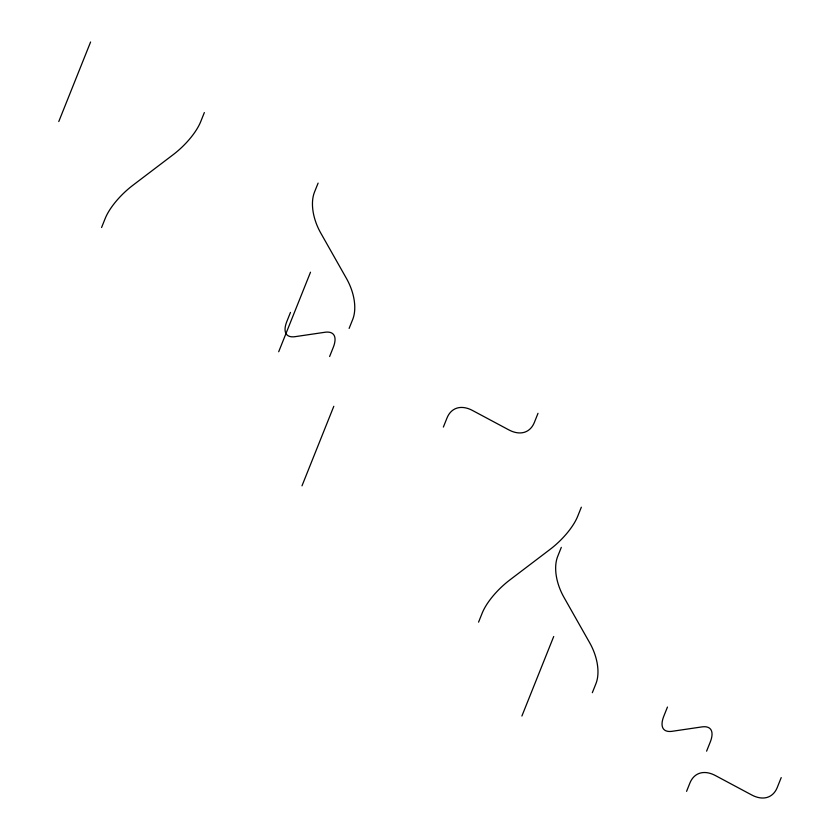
<?xml version="1.0" encoding="UTF-8"?>
<svg xmlns="http://www.w3.org/2000/svg" width="840" height="840" viewBox="0 0 840 840"><rect width="100%" height="100%" fill="white"/><g stroke="black" fill="none" stroke-linecap="round" stroke-linejoin="round"><path stroke-width="1.26" d="M58.779 121.548L90.594 42M101.577 227.514L105.189 218.495A40.477 15.194 -43.7 0 1 132.888 185.273L173.04 154.78A40.477 15.194 -43.7 0 0 200.75 121.558L204.351 112.55M318.108 183.099L314.496 192.108A40.477 23.846 63.5 0 0 320.754 233.037L346.469 278.471A40.477 23.846 63.5 0 1 352.727 319.399L349.115 328.419M290.472 312.396L286.87 321.416A40.477 15.194 -43.7 0 0 295.187 336.651L324.901 332.272A40.477 15.194 -43.7 0 1 333.218 347.508L329.616 356.528M278.691 351.75L310.506 272.202M301.991 485.825L333.806 406.287M443.363 427.077L446.975 418.058A40.477 23.846 63.5 0 1 472.616 410.529L508.767 429.849A40.477 23.846 63.5 0 0 534.408 422.32L538.01 413.301M478.569 622.146L482.181 613.137A40.477 15.194 -43.7 0 1 509.88 579.915L550.032 549.423A40.477 15.194 -43.7 0 0 577.731 516.201L581.343 507.192M561.309 547.375L557.697 556.395A40.477 23.846 63.5 0 0 563.955 597.324L589.67 642.758A40.477 23.846 63.5 0 1 595.928 683.687L592.326 692.696M521.892 716.037L553.718 636.489M667.464 707.038L663.863 716.058A40.477 15.194 -43.7 0 0 672.178 731.294L701.894 726.915A40.477 15.194 -43.7 0 1 710.21 742.15L706.598 751.17M686.574 791.353L689.861 783.143A40.477 23.846 63.5 0 1 715.501 775.603L751.653 794.934A40.477 23.846 63.5 0 0 777.294 787.395L781.221 777.588"/></g></svg>
